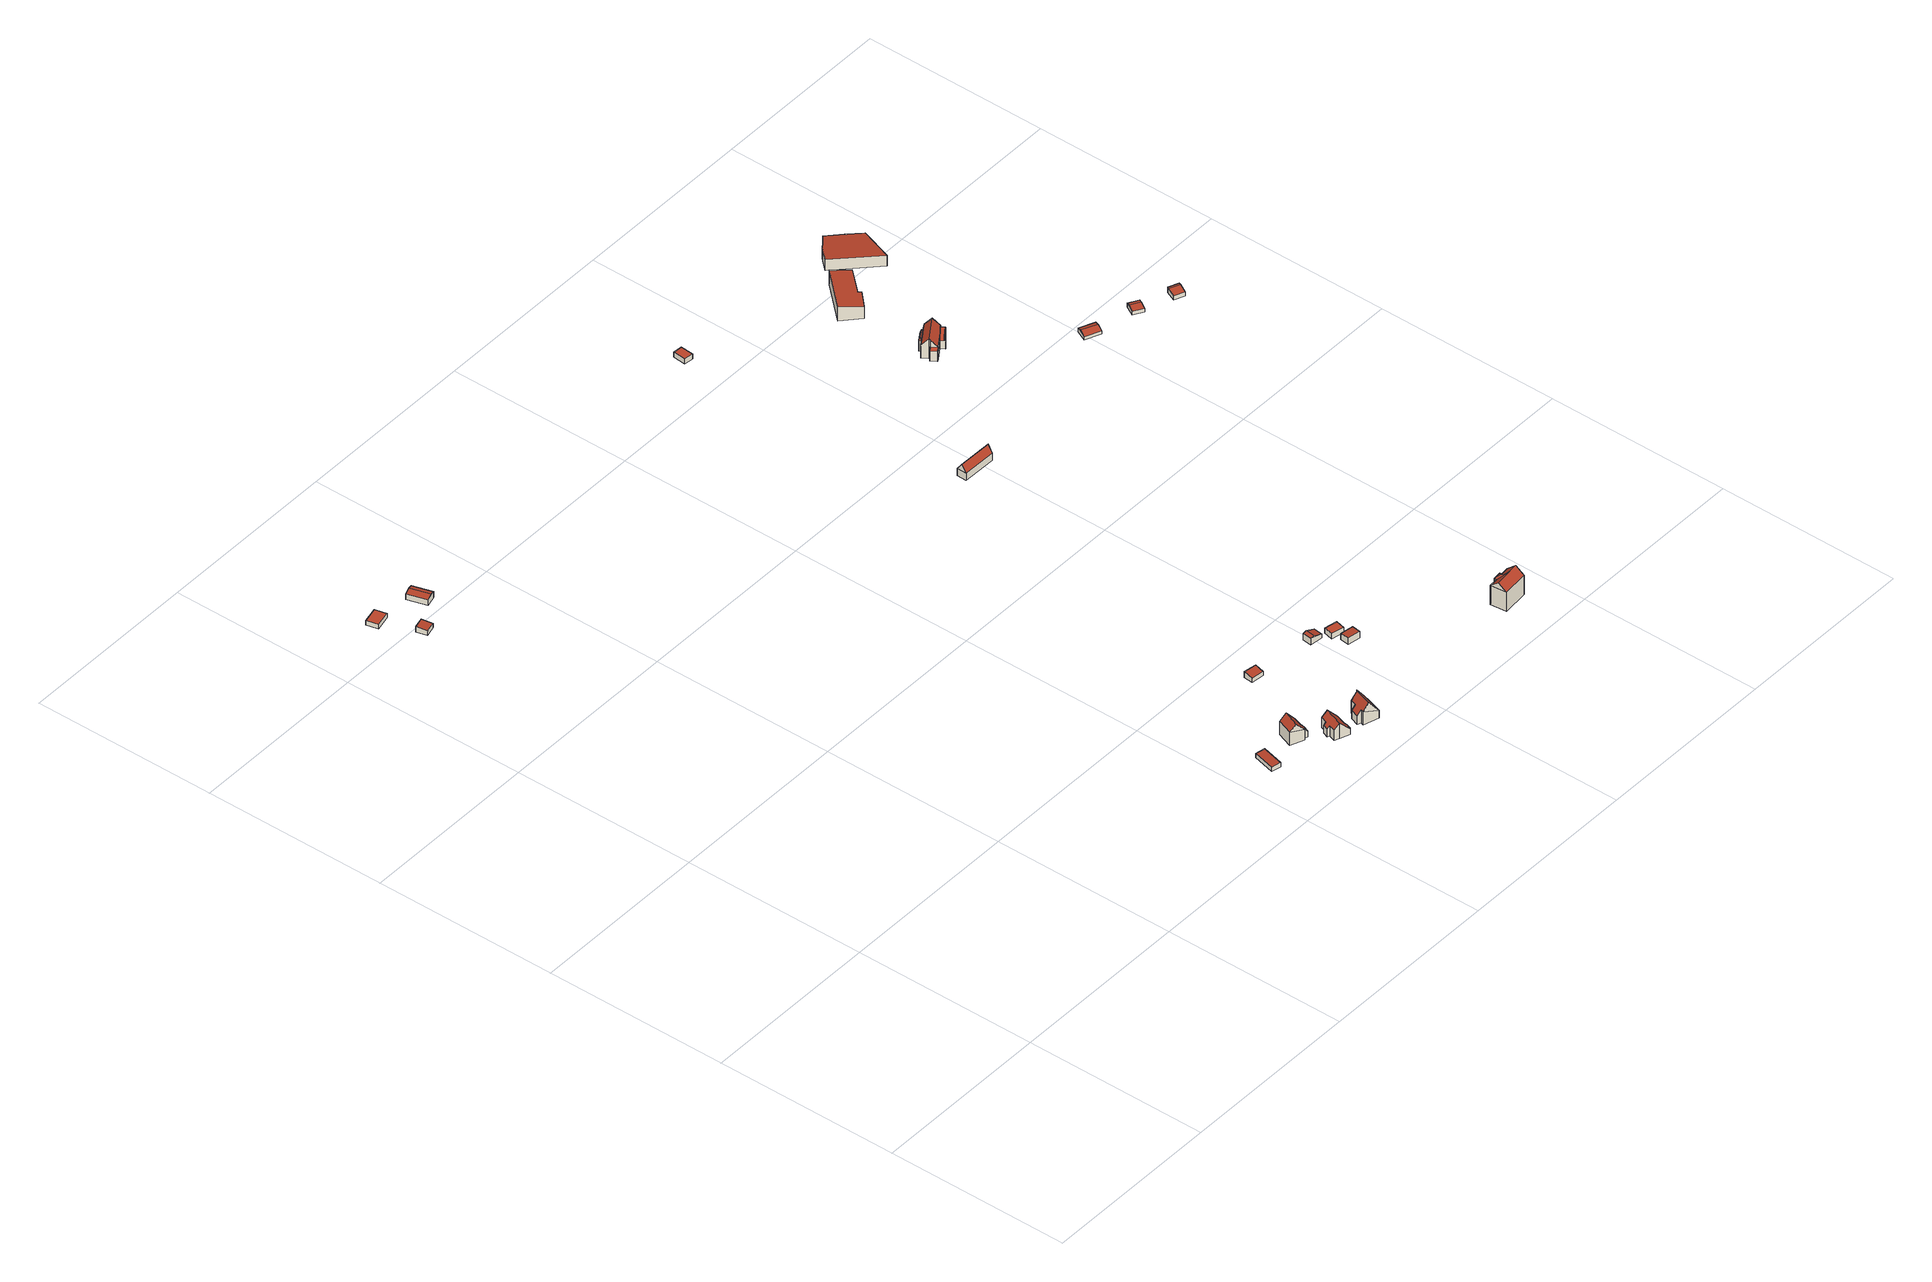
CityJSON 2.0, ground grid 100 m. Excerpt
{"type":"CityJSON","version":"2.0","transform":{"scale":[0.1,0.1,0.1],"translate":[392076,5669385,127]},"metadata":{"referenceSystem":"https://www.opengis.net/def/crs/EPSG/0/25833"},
"CityObjects":{
"building1":{"type":"Building","attributes":{"Dachtyp_tdc":"tdcPolyFlatRoof","Gemeindeschluessel":14627140,"Dachneigung":0,"QualitaetDacherkennung":68,"Geometrietyp2DReferenz":"3000","function":"31001_9998","roofType":"1000","measuredHeight":2.51},"geometry":[{"type":"MultiSurface","lod":"2","boundaries":[[[0,1,2,3]],[[1,4,5,2]],[[4,6,7,5]],[[6,0,3,7]],[[6,4,1,0]],[[3,2,5,7]]],"semantics":{"surfaces":[{"type":"WallSurface"},{"type":"RoofSurface"},{"type":"GroundSurface"}],"values":[0,0,0,0,1,2]}}]},
"building2":{"type":"Building","attributes":{"Dachtyp_tdc":"tdcPolyFlatRoof","Gemeindeschluessel":14627140,"Dachneigung":5.83,"QualitaetDacherkennung":70,"Geometrietyp2DReferenz":"3000","function":"31001_9998","roofType":"2100","measuredHeight":3.19},"geometry":[{"type":"MultiSurface","lod":"2","boundaries":[[[8,9,10,11]],[[9,12,13,10]],[[12,14,15,13]],[[14,8,11,15]],[[14,12,9,8]],[[11,10,13,15]]],"semantics":{"surfaces":[{"type":"WallSurface"},{"type":"RoofSurface"},{"type":"GroundSurface"}],"values":[0,0,0,0,1,2]}}]},
"building3":{"type":"Building","attributes":{"Dachtyp_tdc":"tdcGableRoof","Gemeindeschluessel":14627140,"Dachneigung":10.02,"QualitaetDacherkennung":69,"Geometrietyp2DReferenz":"3000","function":"31001_9998","roofType":"3100","measuredHeight":4},"geometry":[{"type":"MultiSurface","lod":"2","boundaries":[[[16,17,18,19]],[[17,20,21,18]],[[20,22,23,21]],[[22,16,19,23]],[[20,17,24]],[[16,22,25]],[[17,16,25,24]],[[22,20,24,25]],[[19,18,21,23]]],"semantics":{"surfaces":[{"type":"WallSurface"},{"type":"RoofSurface"},{"type":"GroundSurface"}],"values":[0,0,0,0,0,0,1,1,2]}}]},
"building4":{"type":"Building","attributes":{"Dachtyp_tdc":"tdcPolyFlatRoof","Gemeindeschluessel":14627140,"Dachneigung":3.85,"QualitaetDacherkennung":54,"Geometrietyp2DReferenz":"3000","function":"31001_9998","roofType":"2100","measuredHeight":2.71},"geometry":[{"type":"MultiSurface","lod":"2","boundaries":[[[26,27,28,29]],[[27,30,31,28]],[[30,32,33,31]],[[32,26,29,33]],[[32,30,27,26]],[[29,28,31,33]]],"semantics":{"surfaces":[{"type":"WallSurface"},{"type":"RoofSurface"},{"type":"GroundSurface"}],"values":[0,0,0,0,1,2]}}]},
"building5":{"type":"Building","attributes":{"Dachtyp_tdc":"tdcFreeFormRoof","Gemeindeschluessel":14627140,"Dachneigung":48.64,"QualitaetDacherkennung":60,"Geometrietyp2DReferenz":"3000","function":"31001_9998","roofType":"5000","measuredHeight":11.3},"geometry":[{"type":"MultiSurface","lod":"2","boundaries":[[[34,35,36,37]],[[35,38,39,36]],[[38,40,41,39]],[[40,42,43,41]],[[42,44,45,43]],[[44,46,47,45]],[[46,48,49,47]],[[48,34,37,49]],[[50,51,38,35]],[[46,44,42,40,51,50,34,48]],[[35,34,50]],[[40,38,51]],[[37,36,39,41,43,45,47,49]]],"semantics":{"surfaces":[{"type":"WallSurface"},{"type":"RoofSurface"},{"type":"GroundSurface"}],"values":[0,0,0,0,0,0,0,0,1,1,0,0,2]}}]},
"building6":{"type":"Building","attributes":{"Dachtyp_tdc":"tdcGableRoof","Gemeindeschluessel":14627140,"Dachneigung":46.67,"QualitaetDacherkennung":70,"Geometrietyp2DReferenz":"3000","function":"31001_9998","roofType":"3100","measuredHeight":9},"geometry":[{"type":"MultiSurface","lod":"2","boundaries":[[[52,53,54,55]],[[53,56,57,54]],[[56,58,59,57]],[[58,60,61,59]],[[60,62,63,61]],[[62,64,65,63]],[[64,66,67,65]],[[66,68,69,67]],[[68,70,71,69]],[[70,72,73,71]],[[72,74,75,73]],[[74,76,77,75]],[[76,78,79,77]],[[78,52,55,79]],[[74,72,70,68,66,64,62,60]],[[60,58,56,53,52,78,76,74]],[[55,54,57,59,61,63,65,67,69,71,73,75,77,79]]],"semantics":{"surfaces":[{"type":"WallSurface"},{"type":"RoofSurface"},{"type":"GroundSurface"}],"values":[0,0,0,0,0,0,0,0,0,0,0,0,0,0,1,1,2]}}]},
"building7":{"type":"Building","attributes":{"Dachtyp_tdc":"tdcPolyFlatRoof","Gemeindeschluessel":14627140,"Dachneigung":10.45,"QualitaetDacherkennung":48,"Geometrietyp2DReferenz":"3000","function":"31001_9998","roofType":"2100","measuredHeight":3.41},"geometry":[{"type":"MultiSurface","lod":"2","boundaries":[[[80,81,82,83]],[[81,84,85,82]],[[84,86,87,85]],[[86,80,83,87]],[[86,84,81,80]],[[83,82,85,87]]],"semantics":{"surfaces":[{"type":"WallSurface"},{"type":"RoofSurface"},{"type":"GroundSurface"}],"values":[0,0,0,0,1,2]}}]},
"building8":{"type":"Building","attributes":{"Dachtyp_tdc":"tdcFreeFormRoof","Gemeindeschluessel":14627140,"Dachneigung":52.37,"QualitaetDacherkennung":57,"Geometrietyp2DReferenz":"3000","function":"31001_9998","roofType":"5000","measuredHeight":11.82},"geometry":[{"type":"MultiSurface","lod":"2","boundaries":[[[88,89,90,91]],[[89,92,93,90]],[[92,94,95,93]],[[94,96,97,95]],[[96,98,99,97]],[[98,100,101,99]],[[100,102,103,101]],[[102,104,105,103]],[[104,106,107,105]],[[106,108,109,107]],[[108,110,111,109]],[[110,88,91,111]],[[112,113,96,94,92,89,88,110]],[[104,102,100,98,113,112,108,106]],[[98,96,113]],[[110,108,112]],[[91,90,93,95,97,99,101,103,105,107,109,111]]],"semantics":{"surfaces":[{"type":"WallSurface"},{"type":"RoofSurface"},{"type":"GroundSurface"}],"values":[0,0,0,0,0,0,0,0,0,0,0,0,1,1,0,0,2]}}]},
"building9":{"type":"Building","attributes":{"Dachtyp_tdc":"tdcGableRoof","Gemeindeschluessel":14627140,"Dachneigung":20.68,"QualitaetDacherkennung":48,"Geometrietyp2DReferenz":"3000","function":"31001_9998","roofType":"3100","measuredHeight":4.21},"geometry":[{"type":"MultiSurface","lod":"2","boundaries":[[[114,115,116,117]],[[115,118,119,116]],[[118,120,121,119]],[[120,114,117,121]],[[118,115,122]],[[114,120,123]],[[115,114,123,122]],[[120,118,122,123]],[[117,116,119,121]]],"semantics":{"surfaces":[{"type":"WallSurface"},{"type":"RoofSurface"},{"type":"GroundSurface"}],"values":[0,0,0,0,0,0,1,1,2]}}]},
"building10":{"type":"Building","attributes":{"Dachtyp_tdc":"tdcPolyFlatRoof","Gemeindeschluessel":14627140,"Dachneigung":0,"QualitaetDacherkennung":73,"Geometrietyp2DReferenz":"3000","function":"31001_9998","roofType":"1000","measuredHeight":3.26},"geometry":[{"type":"MultiSurface","lod":"2","boundaries":[[[124,125,126,127]],[[125,128,129,126]],[[128,130,131,129]],[[130,124,127,131]],[[130,128,125,124]],[[127,126,129,131]]],"semantics":{"surfaces":[{"type":"WallSurface"},{"type":"RoofSurface"},{"type":"GroundSurface"}],"values":[0,0,0,0,1,2]}}]},
"building11":{"type":"Building","attributes":{"Dachtyp_tdc":"tdcPolyFlatRoof","Gemeindeschluessel":14627140,"Dachneigung":3.11,"QualitaetDacherkennung":70,"Geometrietyp2DReferenz":"3000","function":"31001_9998","roofType":"2100","measuredHeight":3.91},"geometry":[{"type":"MultiSurface","lod":"2","boundaries":[[[132,133,134,135]],[[133,136,137,134]],[[136,138,139,137]],[[138,132,135,139]],[[138,136,133,132]],[[135,134,137,139]]],"semantics":{"surfaces":[{"type":"WallSurface"},{"type":"RoofSurface"},{"type":"GroundSurface"}],"values":[0,0,0,0,1,2]}}]},
"building12":{"type":"Building","attributes":{"Dachtyp_tdc":"tdcFreeFormRoof","Gemeindeschluessel":14627140,"Dachneigung":56.71,"QualitaetDacherkennung":7,"Geometrietyp2DReferenz":"3000","function":"31001_9998","roofType":"5000","measuredHeight":8.21},"geometry":[{"type":"MultiSurface","lod":"2","boundaries":[[[140,141,142,143]],[[141,144,145,142]],[[144,146,147,145]],[[146,140,143,147]],[[148,146,144]],[[149,148,144,141]],[[149,141,140]],[[148,149,140,146]],[[143,142,145,147]]],"semantics":{"surfaces":[{"type":"WallSurface"},{"type":"RoofSurface"},{"type":"GroundSurface"}],"values":[0,0,0,0,0,1,0,1,2]}}]},
"building13":{"type":"Building","attributes":{"Dachtyp_tdc":"tdcFreeFormRoof","Gemeindeschluessel":14627140,"Dachneigung":39.61,"QualitaetDacherkennung":59,"Geometrietyp2DReferenz":"3000","function":"31001_9998","roofType":"5000","measuredHeight":15.05},"geometry":[{"type":"MultiSurface","lod":"2","boundaries":[[[150,151,152,153]],[[151,154,155,152]],[[154,156,157,155]],[[156,158,159,157]],[[158,160,161,159]],[[160,162,163,161]],[[162,164,165,163]],[[164,150,153,165]],[[166,167,168,169,164,162]],[[166,162,160]],[[170,167,166,160,158]],[[171,170,158,156]],[[171,156,154]],[[168,167,170,171,154,151]],[[169,168,151,150]],[[169,150,164]],[[153,152,155,157,159,161,163,165]]],"semantics":{"surfaces":[{"type":"WallSurface"},{"type":"RoofSurface"},{"type":"GroundSurface"}],"values":[0,0,0,0,0,0,0,0,1,0,1,1,1,1,1,0,2]}}]},
"building14":{"type":"Building","attributes":{"Dachtyp_tdc":"tdcPolyFlatRoof","Gemeindeschluessel":14627140,"Dachneigung":0,"QualitaetDacherkennung":56,"Geometrietyp2DReferenz":"3000","function":"31001_9998","roofType":"1000","measuredHeight":2.99},"geometry":[{"type":"MultiSurface","lod":"2","boundaries":[[[172,173,174,175]],[[173,176,177,174]],[[176,178,179,177]],[[178,172,175,179]],[[178,176,173,172]],[[175,174,177,179]]],"semantics":{"surfaces":[{"type":"WallSurface"},{"type":"RoofSurface"},{"type":"GroundSurface"}],"values":[0,0,0,0,1,2]}}]},
"building15":{"type":"Building","attributes":{"Gemeindeschluessel":14627140,"Geometrietyp2DReferenz":"3000","function":"31001_9998","roofType":"9999"},"children":["building15-1","building15-2","building15-3","building15-4"]},
"building15-1":{"type":"BuildingPart","attributes":{"Dachtyp_tdc":"tdcPolyFlatRoof","Dachneigung":23.37,"QualitaetDacherkennung":46,"Geometrietyp2DReferenz":"3000","roofType":"2100","measuredHeight":6.8},"parents":["building15"],"geometry":[{"type":"MultiSurface","lod":"2","boundaries":[[[180,181,182,183]],[[184,185,186,187]],[[185,180,183,186]],[[185,184,181,180]],[[183,182,187,186]],[[184,187,182,181]]],"semantics":{"surfaces":[{"type":"WallSurface"},{"type":"RoofSurface"},{"type":"GroundSurface"},{"type":"ClosureSurface"}],"values":[0,0,0,1,2,3]}}]},
"building15-2":{"type":"BuildingPart","attributes":{"Dachtyp_tdc":"tdcFreeFormRoof","Dachneigung":66.06,"QualitaetDacherkennung":18,"Geometrietyp2DReferenz":"3000","roofType":"5000","measuredHeight":7.88},"parents":["building15"],"geometry":[{"type":"MultiSurface","lod":"2","boundaries":[[[188,189,190,191]],[[189,192,193,190]],[[192,194,195,193]],[[194,196,197,195]],[[198,188,191,199]],[[200,192,189,201]],[[201,189,188,198]],[[198,196,202,200,201]],[[192,200,202,194]],[[194,202,196]],[[191,190,193,195,197,199]],[[199,197,196,198]]],"semantics":{"surfaces":[{"type":"WallSurface"},{"type":"RoofSurface"},{"type":"GroundSurface"},{"type":"ClosureSurface"}],"values":[0,0,0,0,0,1,1,1,0,0,2,3]}}]},
"building15-3":{"type":"BuildingPart","attributes":{"Dachtyp_tdc":"tdcGableRoof","Dachneigung":44.13,"QualitaetDacherkennung":62,"Geometrietyp2DReferenz":"3000","roofType":"3100","measuredHeight":9.23},"parents":["building15"],"geometry":[{"type":"MultiSurface","lod":"2","boundaries":[[[203,204,205,206]],[[207,208,209,210]],[[208,211,212,209]],[[211,213,214,212]],[[213,215,216,214]],[[215,203,206,216]],[[211,208,207,217,218]],[[218,219,204,203,215,213,211]],[[206,205,220,210,209,212,214,216]],[[221,219,218]],[[220,205,204,219,221]],[[217,221,218]],[[207,210,220,221,217]]],"semantics":{"surfaces":[{"type":"WallSurface"},{"type":"RoofSurface"},{"type":"GroundSurface"},{"type":"ClosureSurface"}],"values":[0,0,0,0,0,0,1,1,2,0,3,0,3]}}]},
"building15-4":{"type":"BuildingPart","attributes":{"Dachtyp_tdc":"tdcGableRoof","Dachneigung":44.93,"QualitaetDacherkennung":64,"Geometrietyp2DReferenz":"3000","roofType":"3100","measuredHeight":11.38},"parents":["building15"],"geometry":[{"type":"MultiSurface","lod":"2","boundaries":[[[222,223,195,197,196]],[[223,224,225,195]],[[224,226,227,225]],[[226,228,207,210,227]],[[229,230,184,187,205,204]],[[231,232,233,182,181]],[[232,234,235,233]],[[234,236,191,235]],[[236,237,198,199,191]],[[232,231,230,229,219,221,217,228,226]],[[226,224,223,222,237,236,234,232]],[[199,197,195,225,227,210,220,205,187,182,233,235,191]],[[196,198,237,222]],[[196,197,199,198]],[[229,204,219]],[[217,207,228]],[[219,204,205,220,221]],[[221,220,210,207,217]],[[181,184,230,231]],[[181,182,187,184]]],"semantics":{"surfaces":[{"type":"WallSurface"},{"type":"RoofSurface"},{"type":"GroundSurface"},{"type":"ClosureSurface"}],"values":[0,0,0,0,0,0,0,0,0,1,1,2,0,3,0,0,3,3,0,3]}}]},
"building16":{"type":"Building","attributes":{"Dachtyp_tdc":"tdcGableRoof","Gemeindeschluessel":14627140,"Dachneigung":19.65,"QualitaetDacherkennung":77,"Geometrietyp2DReferenz":"3000","function":"31001_9998","roofType":"3100","measuredHeight":2.97},"geometry":[{"type":"MultiSurface","lod":"2","boundaries":[[[238,239,240,241]],[[239,242,243,240]],[[242,244,245,243]],[[244,238,241,245]],[[242,239,246]],[[238,244,247]],[[239,238,247,246]],[[244,242,246,247]],[[241,240,243,245]]],"semantics":{"surfaces":[{"type":"WallSurface"},{"type":"RoofSurface"},{"type":"GroundSurface"}],"values":[0,0,0,0,0,0,1,1,2]}}]},
"building17":{"type":"Building","attributes":{"Dachtyp_tdc":"tdcPolyFlatRoof","Gemeindeschluessel":14627140,"Dachneigung":6.98,"QualitaetDacherkennung":84,"Geometrietyp2DReferenz":"3000","function":"31001_9998","roofType":"2100","measuredHeight":8.58},"geometry":[{"type":"MultiSurface","lod":"2","boundaries":[[[248,249,250,251]],[[249,252,253,250]],[[252,254,255,253]],[[254,256,257,255]],[[256,258,259,257]],[[258,248,251,259]],[[258,256,254,252,249,248]],[[251,250,253,255,257,259]]],"semantics":{"surfaces":[{"type":"WallSurface"},{"type":"RoofSurface"},{"type":"GroundSurface"}],"values":[0,0,0,0,0,0,1,2]}}]},
"building18":{"type":"Building","attributes":{"Dachtyp_tdc":"tdcGableRoof","Gemeindeschluessel":14627140,"Dachneigung":11.28,"QualitaetDacherkennung":83,"Geometrietyp2DReferenz":"3000","function":"31001_9998","roofType":"3100","measuredHeight":2.87},"geometry":[{"type":"MultiSurface","lod":"2","boundaries":[[[260,261,262,263]],[[261,264,265,262]],[[264,266,267,265]],[[266,260,263,267]],[[264,261,268]],[[260,266,269]],[[261,260,269,268]],[[266,264,268,269]],[[263,262,265,267]]],"semantics":{"surfaces":[{"type":"WallSurface"},{"type":"RoofSurface"},{"type":"GroundSurface"}],"values":[0,0,0,0,0,0,1,1,2]}}]},
"building19":{"type":"Building","attributes":{"Dachtyp_tdc":"tdcPolyFlatRoof","Gemeindeschluessel":14627140,"Dachneigung":3.79,"QualitaetDacherkennung":74,"Geometrietyp2DReferenz":"3000","function":"31001_9998","roofType":"2100","measuredHeight":6.44},"geometry":[{"type":"MultiSurface","lod":"2","boundaries":[[[270,271,272,273]],[[271,274,275,272]],[[274,276,277,275]],[[276,278,279,277]],[[278,280,281,279]],[[280,282,283,281]],[[282,284,285,283]],[[284,270,273,285]],[[284,282,280,278,276,274,271,270]],[[273,272,275,277,279,281,283,285]]],"semantics":{"surfaces":[{"type":"WallSurface"},{"type":"RoofSurface"},{"type":"GroundSurface"}],"values":[0,0,0,0,0,0,0,0,1,2]}}]},
"building20":{"type":"Building","attributes":{"Dachtyp_tdc":"tdcGableRoof","Gemeindeschluessel":14627140,"Dachneigung":13.87,"QualitaetDacherkennung":86,"Geometrietyp2DReferenz":"3000","function":"31001_9998","roofType":"3100","measuredHeight":3.56},"geometry":[{"type":"MultiSurface","lod":"2","boundaries":[[[286,287,288,289]],[[287,290,291,288]],[[290,292,293,291]],[[292,286,289,293]],[[290,287,294]],[[286,292,295]],[[287,286,295,294]],[[292,290,294,295]],[[289,288,291,293]]],"semantics":{"surfaces":[{"type":"WallSurface"},{"type":"RoofSurface"},{"type":"GroundSurface"}],"values":[0,0,0,0,0,0,1,1,2]}}]}
},
"vertices":[
[102,3851,433],[17,3831,433],[17,3831,408],[102,3851,408],[1,3895,433],[1,3895,408],[87,3915,433],[87,3915,408],
[145,3648,408],[129,3706,414],[129,3706,382],[145,3648,382],[187,3722,414],[187,3722,382],[202,3664,408],[202,3664,382],
[325,3893,430],[356,3786,430],[356,3786,395],[325,3893,395],[296,3769,428],[296,3769,395],[265,3876,428],[265,3876,395],[331,3779,435],[300,3886,435],
[1912,231,344],[1962,218,347],[1962,218,320],[1912,231,320],[1932,100,347],[1932,100,320],[1882,113,344],[1882,113,320],
[2161,144,369],[2086,172,386],[2086,172,308],[2161,144,308],[2117,257,386],[2117,257,308],[2192,229,369],[2192,229,308],[2177,185,369],[2177,185,308],[2197,178,344],[2197,178,308],[2185,146,344],[2185,146,308],[2164,153,369],[2164,153,308],[2118,160,421],[2149,245,421],
[2354,54,320],[2343,25,321],[2343,25,302],[2354,54,302],[2331,29,334],[2331,29,302],[2325,12,334],[2325,12,302],[2274,30,392],[2274,30,302],[2246,41,362],[2246,41,302],[2259,77,363],[2259,77,302],[2245,82,348],[2245,82,302],[2256,112,349],[2256,112,302],[2268,108,362],[2268,108,302],[2281,144,362],[2281,144,302],[2310,134,392],[2310,134,302],[2360,115,334],[2360,115,302],[2340,59,335],[2340,59,302],
[2356,591,387],[2349,541,378],[2349,541,353],[2356,591,353],[2280,550,378],[2280,550,353],[2286,600,387],[2286,600,353],
[2452,51,343],[2433,58,315],[2433,58,267],[2452,51,267],[2448,103,315],[2448,103,267],[2467,96,343],[2467,96,267],[2477,128,342],[2477,128,267],[2517,115,372],[2517,115,267],[2522,132,372],[2522,132,267],[2557,120,325],[2557,120,267],[2551,104,325],[2551,104,267],[2559,102,314],[2559,102,267],[2529,8,314],[2529,8,267],[2447,35,343],[2447,35,267],[2477,26,386],[2507,118,386],
[2670,524,372],[2677,574,372],[2677,574,333],[2670,524,333],[2747,564,357],[2747,564,333],[2740,515,357],[2740,515,333],[2698,571,375],[2691,521,375],
[2780,489,348],[2791,538,348],[2791,538,316],[2780,489,316],[2859,523,348],[2859,523,316],[2848,474,348],[2848,474,316],
[2890,457,334],[2882,408,337],[2882,408,298],[2890,457,298],[2813,418,337],[2813,418,298],[2820,468,334],[2820,468,298],
[2611,2496,336],[2613,2548,336],[2613,2548,294],[2611,2496,294],[2798,2544,336],[2798,2544,294],[2797,2492,336],[2797,2492,294],[2798,2518,376],[2612,2522,376],
[3588,215,246],[3640,220,246],[3640,220,133],[3588,215,133],[3639,233,246],[3639,233,133],[3682,238,246],[3682,238,133],[3684,227,246],[3684,227,133],[3730,231,246],[3730,231,133],[3739,141,246],[3739,141,133],[3597,127,246],[3597,127,133],[3735,186,284],[3689,182,284],[3689,181,283],[3593,171,283],[3666,201,266],[3664,213,265],
[2535,4082,217],[2541,4152,217],[2541,4152,188],[2535,4082,188],[2591,4148,217],[2591,4148,188],[2585,4078,217],[2585,4078,188],
[3384,3336,105],[3399,3346,113],[3399,3346,45],[3384,3336,45],[3419,3315,113],[3405,3306,105],[3405,3306,45],[3419,3315,45],
[3413,3407,107],[3406,3419,107],[3406,3419,45],[3413,3407,45],[3457,3453,107],[3457,3453,45],[3465,3442,107],[3465,3442,45],[3465,3441,107],[3465,3441,45],[3414,3407,107],[3414,3407,45],[3461,3447,124],[3415,3417,123],[3465,3442,109],
[3494,3333,93],[3479,3356,93],[3479,3356,45],[3494,3333,45],[3542,3399,107],[3554,3381,107],[3554,3381,45],[3542,3399,45],[3528,3364,137],[3528,3364,45],[3502,3347,107],[3502,3347,45],[3506,3341,107],[3506,3341,45],[3532,3392,119],[3517,3382,137],[3501,3371,119],[3517,3382,45],[3517,3382,119],
[3465,3441,120],[3465,3442,119],[3500,3464,120],[3500,3464,45],[3520,3432,159],[3520,3432,45],[3542,3399,119],[3479,3356,119],[3419,3315,118],[3399,3346,155],[3397,3350,159],[3397,3350,45],[3375,3382,119],[3375,3382,45],[3413,3407,119],[3414,3407,119],
[3789,2656,321],[3707,2693,321],[3707,2693,304],[3789,2656,304],[3732,2750,327],[3732,2750,304],[3815,2714,327],[3815,2714,304],[3721,2726,334],[3804,2689,334],
[3522,3848,91],[3449,3774,91],[3449,3774,20],[3522,3848,20],[3359,3856,106],[3359,3856,20],[3534,4047,106],[3534,4047,20],[3613,3977,93],[3613,3977,20],[3509,3861,93],[3509,3861,20],
[4003,2681,334],[4056,2652,334],[4056,2652,309],[4003,2681,309],[4027,2599,330],[4027,2599,309],[3974,2628,330],[3974,2628,309],[4046,2635,338],[3993,2663,338],
[3613,4136,70],[3657,4186,65],[3657,4186,5],[3613,4136,5],[3675,4204,64],[3675,4204,5],[3700,4220,62],[3700,4220,5],[3746,4257,58],[3746,4257,5],[3818,4186,58],[3818,4186,5],[3884,4120,58],[3884,4120,5],[3813,3935,70],[3813,3935,5],
[4195,2601,345],[4250,2578,345],[4250,2578,314],[4195,2601,314],[4226,2523,338],[4226,2523,314],[4171,2546,338],[4171,2546,314],[4244,2565,349],[4189,2588,349]
]}
